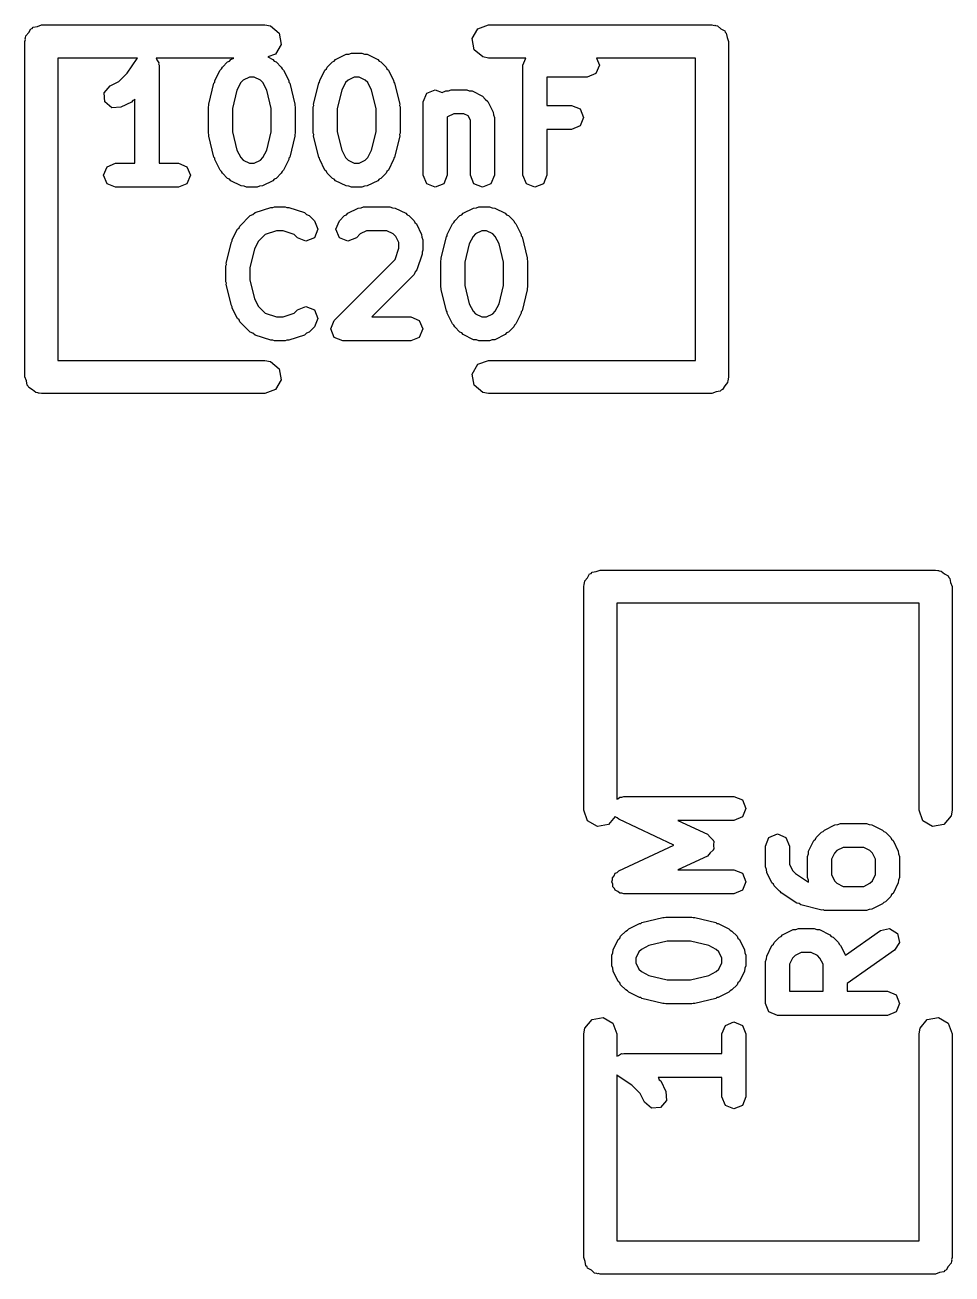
# Model space of a CAD drawing. Extents: x 1.92 to 3.29, y 0.28 to 3.35.
# Drawn here: x 2.2373 to 2.4032, y 0.4523 to 0.6758 of the extents above; entities that cross this region are included whole.
import ezdxf

# ---------------------------------------------------------------- set-up
doc = ezdxf.new("R2010")
doc.units = 0
doc.header["$MEASUREMENT"] = 0
doc.layers.add('BLACK', color=7, linetype='CONTINUOUS')

msp = doc.modelspace()

# ---------------------------------------------------------------- linework, layer by layer
at = {"layer": 'BLACK', "linetype": 'CONTINUOUS'}
for p, q in [((2.23798, 0.674397), (2.23837, 0.675061)), ((2.23837, 0.675061), (2.23862, 0.675152)), ((2.23862, 0.675152), (2.23879, 0.675356)), ((2.23879, 0.675356), (2.23954, 0.67549)), ((2.23954, 0.67549), (2.24026, 0.675752)), ((2.24026, 0.675752), (2.28026, 0.675752)), ((2.28026, 0.675752), (2.28127, 0.675574)), ((2.28127, 0.675574), (2.28282, 0.674276)), ((2.31736, 0.673312), (2.31837, 0.675061)), ((2.31837, 0.675061), (2.32026, 0.675752)), ((2.32026, 0.675752), (2.36026, 0.675752)), ((2.36026, 0.675752), (2.36065, 0.675684)), ((2.36065, 0.675684), (2.36078, 0.675707)), ((2.36078, 0.675707), (2.36089, 0.675642)), ((2.36089, 0.675642), (2.36127, 0.675574)), ((2.36127, 0.675574), (2.36186, 0.675081)), ((2.36186, 0.675081), (2.36253, 0.674697)), ((2.36253, 0.674697), (2.36262, 0.674447)), ((2.23731, 0.672799), (2.23738, 0.673183)), ((2.23731, 0.612799), (2.23731, 0.672799)), ((2.23736, 0.673312), (2.23742, 0.673426)), ((2.23738, 0.673183), (2.23736, 0.673312)), ((2.23742, 0.673426), (2.23749, 0.673809)), ((2.23749, 0.673809), (2.23798, 0.674397)), ((2.28282, 0.674276), (2.28317, 0.672286)), ((2.31771, 0.671323), (2.31736, 0.673312)), ((2.36262, 0.674447), (2.36282, 0.674276)), ((2.36282, 0.674276), (2.36295, 0.67352)), ((2.36295, 0.67352), (2.36322, 0.672799)), ((2.36322, 0.672799), (2.36322, 0.612799)), ((2.28216, 0.670537), (2.28077, 0.67003)), ((2.28317, 0.672286), (2.28216, 0.670537)), ((2.2929, 0.669572), (2.29477, 0.67051)), ((2.29477, 0.67051), (2.29527, 0.670546)), ((2.29527, 0.670546), (2.29573, 0.670737)), ((2.29573, 0.670737), (2.29761, 0.670737)), ((2.29761, 0.670737), (2.29807, 0.670546)), ((2.29807, 0.670546), (2.29857, 0.67051)), ((2.29857, 0.67051), (2.30045, 0.669572)), ((2.31925, 0.670025), (2.31771, 0.671323)), ((2.25746, 0.669846), (2.24322, 0.669846)), ((2.24322, 0.669846), (2.24322, 0.615752)), ((2.2556, 0.667143), (2.25736, 0.66978)), ((2.25736, 0.66978), (2.25746, 0.669846)), ((2.27468, 0.669846), (2.26078, 0.669846)), ((2.26078, 0.669846), (2.26091, 0.669529)), ((2.26091, 0.669529), (2.26126, 0.669009)), ((2.26126, 0.669009), (2.26121, 0.668792)), ((2.26121, 0.668792), (2.2613, 0.668587)), ((2.2613, 0.668587), (2.2613, 0.651037)), ((2.2725, 0.667904), (2.27264, 0.668231)), ((2.27264, 0.668231), (2.27357, 0.669169)), ((2.27357, 0.669169), (2.2739, 0.669305)), ((2.2739, 0.669305), (2.27413, 0.669572)), ((2.27413, 0.669572), (2.27468, 0.669846)), ((2.28077, 0.67003), (2.28168, 0.669572)), ((2.28168, 0.669572), (2.28192, 0.669305)), ((2.28192, 0.669305), (2.28224, 0.669169)), ((2.28224, 0.669169), (2.28318, 0.668231)), ((2.28318, 0.668231), (2.28332, 0.667904)), ((2.29126, 0.667904), (2.2914, 0.668231)), ((2.2914, 0.668231), (2.29234, 0.669169)), ((2.29234, 0.669169), (2.29266, 0.669305)), ((2.29266, 0.669305), (2.2929, 0.669572)), ((2.30045, 0.669572), (2.30068, 0.669305)), ((2.30068, 0.669305), (2.30101, 0.669169)), ((2.30101, 0.669169), (2.30194, 0.668231)), ((2.30194, 0.668231), (2.30208, 0.667904)), ((2.32026, 0.669846), (2.31925, 0.670025)), ((2.32694, 0.669846), (2.32026, 0.669846)), ((2.32642, 0.668587), (2.32694, 0.669846)), ((2.32642, 0.648887), (2.32642, 0.668587)), ((2.3401, 0.668587), (2.33947, 0.667067)), ((2.35731, 0.669846), (2.33958, 0.669846)), ((2.33958, 0.669846), (2.3401, 0.668587)), ((2.35731, 0.615752), (2.35731, 0.669846)), ((2.25412, 0.665664), (2.2556, 0.667143)), ((2.27128, 0.665553), (2.2713, 0.665796)), ((2.2713, 0.665796), (2.27223, 0.667673)), ((2.27223, 0.667673), (2.2725, 0.667904)), ((2.27637, 0.665882), (2.27592, 0.665438)), ((2.27748, 0.666437), (2.27637, 0.665882)), ((2.27834, 0.666437), (2.27748, 0.666437)), ((2.27945, 0.665882), (2.27834, 0.666437)), ((2.27989, 0.665438), (2.27945, 0.665882)), ((2.28332, 0.667904), (2.28358, 0.667673)), ((2.28358, 0.667673), (2.28452, 0.665796)), ((2.28452, 0.665796), (2.28454, 0.665553)), ((2.29004, 0.665553), (2.29006, 0.665796)), ((2.29006, 0.665796), (2.291, 0.667673)), ((2.291, 0.667673), (2.29126, 0.667904)), ((2.29513, 0.665882), (2.29469, 0.665438)), ((2.29624, 0.666437), (2.29513, 0.665882)), ((2.2971, 0.666437), (2.29624, 0.666437)), ((2.29821, 0.665882), (2.2971, 0.666437)), ((2.29866, 0.665438), (2.29821, 0.665882)), ((2.30208, 0.667904), (2.30235, 0.667673)), ((2.30235, 0.667673), (2.30328, 0.665796)), ((2.30328, 0.665796), (2.3033, 0.665553)), ((2.33795, 0.666437), (2.33072, 0.666437)), ((2.33072, 0.666437), (2.33072, 0.661356)), ((2.33947, 0.667067), (2.33795, 0.666437)), ((2.25148, 0.663639), (2.25256, 0.664882)), ((2.2516, 0.661997), (2.25148, 0.663639)), ((2.25256, 0.664882), (2.25412, 0.665664)), ((2.27019, 0.661604), (2.27113, 0.665356)), ((2.27113, 0.665356), (2.27128, 0.665553)), ((2.27525, 0.664085), (2.27443, 0.660818)), ((2.27592, 0.665438), (2.27525, 0.664085)), ((2.28057, 0.664084), (2.27989, 0.665438)), ((2.28139, 0.660818), (2.28057, 0.664084)), ((2.28454, 0.665553), (2.28469, 0.665356)), ((2.28469, 0.665356), (2.28562, 0.661604)), ((2.28896, 0.661604), (2.28989, 0.665356)), ((2.28989, 0.665356), (2.29004, 0.665553)), ((2.29401, 0.664084), (2.29319, 0.660818)), ((2.29469, 0.665438), (2.29401, 0.664084)), ((2.29933, 0.664084), (2.29866, 0.665438)), ((2.30015, 0.660818), (2.29933, 0.664084)), ((2.3033, 0.665553), (2.30345, 0.665356)), ((2.30345, 0.665356), (2.30439, 0.661604)), ((2.30859, 0.662021), (2.30922, 0.663541)), ((2.30922, 0.663541), (2.31074, 0.664171)), ((2.31074, 0.664171), (2.312, 0.663648)), ((2.312, 0.663648), (2.3126, 0.663944)), ((2.3126, 0.663944), (2.31309, 0.663979)), ((2.31309, 0.663979), (2.31356, 0.664171)), ((2.31356, 0.664171), (2.31637, 0.664171)), ((2.31637, 0.664171), (2.31683, 0.663979)), ((2.31683, 0.663979), (2.31733, 0.663944)), ((2.31733, 0.663944), (2.31921, 0.663006)), ((2.25284, 0.660919), (2.2516, 0.661997)), ((2.25636, 0.661974), (2.25448, 0.661036)), ((2.25659, 0.662241), (2.25636, 0.661974)), ((2.25691, 0.662377), (2.25659, 0.662241)), ((2.257, 0.662459), (2.25691, 0.662377)), ((2.257, 0.651037), (2.257, 0.662459)), ((2.27013, 0.661083), (2.27023, 0.661334)), ((2.27023, 0.661334), (2.27019, 0.661604)), ((2.28562, 0.661604), (2.28558, 0.661334)), ((2.28558, 0.661334), (2.28569, 0.661083)), ((2.28889, 0.661083), (2.289, 0.661334)), ((2.289, 0.661334), (2.28896, 0.661604)), ((2.30439, 0.661604), (2.30435, 0.661334)), ((2.30435, 0.661334), (2.30445, 0.661083)), ((2.30859, 0.648887), (2.30859, 0.662021)), ((2.31921, 0.663006), (2.31966, 0.662491)), ((2.31966, 0.662491), (2.32017, 0.662044)), ((2.32017, 0.662044), (2.32111, 0.660168)), ((2.33072, 0.661356), (2.33513, 0.661356)), ((2.33513, 0.661356), (2.33665, 0.660727)), ((2.25448, 0.661036), (2.25284, 0.660919)), ((2.27013, 0.656392), (2.27013, 0.661083)), ((2.27443, 0.660818), (2.27443, 0.656657)), ((2.28139, 0.656657), (2.28139, 0.660818)), ((2.28569, 0.661083), (2.28569, 0.656392)), ((2.28889, 0.656392), (2.28889, 0.661083)), ((2.29319, 0.660818), (2.29319, 0.656657)), ((2.30015, 0.656657), (2.30015, 0.660818)), ((2.30445, 0.661083), (2.30445, 0.656392)), ((2.31295, 0.659316), (2.31289, 0.659254)), ((2.31289, 0.659254), (2.31289, 0.648887)), ((2.31406, 0.659871), (2.31295, 0.659316)), ((2.31586, 0.659871), (2.31406, 0.659871)), ((2.31664, 0.65948), (2.31586, 0.659871)), ((2.31704, 0.658699), (2.31664, 0.65948)), ((2.32111, 0.660168), (2.32114, 0.659669)), ((2.32114, 0.659669), (2.32134, 0.659206)), ((2.32134, 0.659206), (2.32134, 0.648887)), ((2.33665, 0.660727), (2.33728, 0.659206)), ((2.33728, 0.659206), (2.33665, 0.657686)), ((2.31704, 0.648887), (2.31704, 0.658699)), ((2.33513, 0.657056), (2.33072, 0.657056)), ((2.33072, 0.657056), (2.33072, 0.648887)), ((2.33665, 0.657686), (2.33513, 0.657056)), ((2.27023, 0.65614), (2.27013, 0.656392)), ((2.27019, 0.655871), (2.27023, 0.65614)), ((2.27113, 0.652118), (2.27019, 0.655871)), ((2.27443, 0.656657), (2.27525, 0.65339)), ((2.28057, 0.65339), (2.28139, 0.656657)), ((2.28562, 0.655871), (2.28469, 0.652118)), ((2.28569, 0.656392), (2.28558, 0.65614)), ((2.28558, 0.65614), (2.28562, 0.655871)), ((2.289, 0.65614), (2.28889, 0.656392)), ((2.28896, 0.655871), (2.289, 0.65614)), ((2.28989, 0.652118), (2.28896, 0.655871)), ((2.29319, 0.656657), (2.29401, 0.65339)), ((2.29933, 0.65339), (2.30015, 0.656657)), ((2.30439, 0.655871), (2.30345, 0.652118)), ((2.30445, 0.656392), (2.30435, 0.65614)), ((2.30435, 0.65614), (2.30439, 0.655871)), ((2.27525, 0.65339), (2.27592, 0.652037)), ((2.27989, 0.652037), (2.28057, 0.65339)), ((2.29401, 0.65339), (2.29469, 0.652037)), ((2.29866, 0.652037), (2.29933, 0.65339)), ((2.25137, 0.648887), (2.252, 0.650408)), ((2.252, 0.650408), (2.25352, 0.651037)), ((2.25352, 0.651037), (2.257, 0.651037)), ((2.2613, 0.651037), (2.26478, 0.651037)), ((2.26478, 0.651037), (2.2663, 0.650408)), ((2.2663, 0.650408), (2.26693, 0.648887)), ((2.27128, 0.651922), (2.27113, 0.652118)), ((2.2713, 0.651678), (2.27128, 0.651922)), ((2.27223, 0.649802), (2.2713, 0.651678)), ((2.27592, 0.652037), (2.27637, 0.651592)), ((2.27637, 0.651592), (2.27748, 0.651037)), ((2.27748, 0.651037), (2.27834, 0.651037)), ((2.27834, 0.651037), (2.27945, 0.651592)), ((2.27945, 0.651592), (2.27989, 0.652037)), ((2.28452, 0.651678), (2.28358, 0.649802)), ((2.28454, 0.651922), (2.28452, 0.651678)), ((2.28469, 0.652118), (2.28454, 0.651922)), ((2.29004, 0.651922), (2.28989, 0.652118)), ((2.29006, 0.651678), (2.29004, 0.651922)), ((2.291, 0.649802), (2.29006, 0.651678)), ((2.29469, 0.652037), (2.29513, 0.651592)), ((2.29513, 0.651592), (2.29624, 0.651037)), ((2.29624, 0.651037), (2.2971, 0.651037)), ((2.2971, 0.651037), (2.29821, 0.651592)), ((2.29821, 0.651592), (2.29866, 0.652037)), ((2.30328, 0.651678), (2.30235, 0.649802)), ((2.3033, 0.651922), (2.30328, 0.651678)), ((2.30345, 0.652118), (2.3033, 0.651922)), ((2.252, 0.647367), (2.25137, 0.648887)), ((2.26693, 0.648887), (2.2663, 0.647367)), ((2.2725, 0.64957), (2.27223, 0.649802)), ((2.27264, 0.649243), (2.2725, 0.64957)), ((2.27357, 0.648305), (2.27264, 0.649243)), ((2.2739, 0.64817), (2.27357, 0.648305)), ((2.27413, 0.647902), (2.2739, 0.64817)), ((2.27601, 0.646964), (2.27413, 0.647902)), ((2.28168, 0.647902), (2.27981, 0.646964)), ((2.28192, 0.64817), (2.28168, 0.647902)), ((2.28224, 0.648305), (2.28192, 0.64817)), ((2.28318, 0.649243), (2.28224, 0.648305)), ((2.28332, 0.64957), (2.28318, 0.649243)), ((2.28358, 0.649802), (2.28332, 0.64957)), ((2.29126, 0.64957), (2.291, 0.649802)), ((2.2914, 0.649243), (2.29126, 0.64957)), ((2.29234, 0.648305), (2.2914, 0.649243)), ((2.29266, 0.64817), (2.29234, 0.648305)), ((2.2929, 0.647902), (2.29266, 0.64817)), ((2.29477, 0.646964), (2.2929, 0.647902)), ((2.30045, 0.647902), (2.29857, 0.646964)), ((2.30068, 0.64817), (2.30045, 0.647902)), ((2.30101, 0.648305), (2.30068, 0.64817)), ((2.30194, 0.649243), (2.30101, 0.648305)), ((2.30208, 0.64957), (2.30194, 0.649243)), ((2.30235, 0.649802), (2.30208, 0.64957)), ((2.30922, 0.647367), (2.30859, 0.648887)), ((2.31289, 0.648887), (2.31226, 0.647367)), ((2.31766, 0.647367), (2.31704, 0.648887)), ((2.32134, 0.648887), (2.32071, 0.647367)), ((2.32705, 0.647367), (2.32642, 0.648887)), ((2.33072, 0.648887), (2.33009, 0.647367)), ((2.25352, 0.646737), (2.252, 0.647367)), ((2.26478, 0.646737), (2.25352, 0.646737)), ((2.2663, 0.647367), (2.26478, 0.646737)), ((2.27651, 0.646929), (2.27601, 0.646964)), ((2.27697, 0.646737), (2.27651, 0.646929)), ((2.27885, 0.646737), (2.27697, 0.646737)), ((2.27931, 0.646929), (2.27885, 0.646737)), ((2.27981, 0.646964), (2.27931, 0.646929)), ((2.29527, 0.646929), (2.29477, 0.646964)), ((2.29573, 0.646737), (2.29527, 0.646929)), ((2.29761, 0.646737), (2.29573, 0.646737)), ((2.29807, 0.646929), (2.29761, 0.646737)), ((2.29857, 0.646964), (2.29807, 0.646929)), ((2.31074, 0.646737), (2.30922, 0.647367)), ((2.31226, 0.647367), (2.31074, 0.646737)), ((2.31919, 0.646737), (2.31766, 0.647367)), ((2.32071, 0.647367), (2.31919, 0.646737)), ((2.32857, 0.646737), (2.32705, 0.647367)), ((2.33009, 0.647367), (2.32857, 0.646737)), ((2.27576, 0.639793), (2.27764, 0.641669)), ((2.27764, 0.641669), (2.2781, 0.641861)), ((2.2781, 0.641861), (2.27848, 0.642189)), ((2.27848, 0.642189), (2.28129, 0.643127)), ((2.28129, 0.643127), (2.28164, 0.643102)), ((2.28164, 0.643102), (2.28197, 0.643237)), ((2.28197, 0.643237), (2.28385, 0.643237)), ((2.28385, 0.643237), (2.28417, 0.643102)), ((2.28417, 0.643102), (2.28453, 0.643127)), ((2.28453, 0.643127), (2.28734, 0.642189)), ((2.28734, 0.642189), (2.28772, 0.641861)), ((2.28772, 0.641861), (2.28818, 0.641669)), ((2.28818, 0.641669), (2.28912, 0.640731)), ((2.29358, 0.640731), (2.29452, 0.641669)), ((2.29452, 0.641669), (2.29485, 0.641805)), ((2.29485, 0.641805), (2.29508, 0.642072)), ((2.29508, 0.642072), (2.29696, 0.64301)), ((2.29696, 0.64301), (2.29746, 0.643046)), ((2.29746, 0.643046), (2.29792, 0.643237)), ((2.29792, 0.643237), (2.30261, 0.643237)), ((2.30261, 0.643237), (2.30307, 0.643046)), ((2.30307, 0.643046), (2.30357, 0.64301)), ((2.30357, 0.64301), (2.30545, 0.642072)), ((2.30545, 0.642072), (2.30568, 0.641805)), ((2.30568, 0.641805), (2.30601, 0.641669)), ((2.30601, 0.641669), (2.30694, 0.640731)), ((2.31422, 0.640731), (2.31516, 0.641669)), ((2.31516, 0.641669), (2.31549, 0.641805)), ((2.31549, 0.641805), (2.31572, 0.642072)), ((2.31572, 0.642072), (2.3176, 0.64301)), ((2.3176, 0.64301), (2.31809, 0.643046)), ((2.31809, 0.643046), (2.31856, 0.643237)), ((2.31856, 0.643237), (2.32043, 0.643237)), ((2.32043, 0.643237), (2.3209, 0.643046)), ((2.3209, 0.643046), (2.32139, 0.64301)), ((2.32139, 0.64301), (2.32327, 0.642072)), ((2.32327, 0.642072), (2.3235, 0.641805)), ((2.3235, 0.641805), (2.32383, 0.641669)), ((2.32383, 0.641669), (2.32477, 0.640731)), ((2.27442, 0.637358), (2.27536, 0.639235)), ((2.27536, 0.639235), (2.27562, 0.639466)), ((2.27562, 0.639466), (2.27576, 0.639793)), ((2.28912, 0.640731), (2.28975, 0.639211)), ((2.28975, 0.639211), (2.28912, 0.637691)), ((2.29295, 0.639211), (2.29358, 0.640731)), ((2.29358, 0.637691), (2.29295, 0.639211)), ((2.30694, 0.640731), (2.30708, 0.640404)), ((2.30708, 0.640404), (2.30735, 0.640173)), ((2.30735, 0.640173), (2.30828, 0.638296)), ((2.31288, 0.638296), (2.31382, 0.640173)), ((2.31382, 0.640173), (2.31409, 0.640404)), ((2.31409, 0.640404), (2.31422, 0.640731)), ((2.32477, 0.640731), (2.3249, 0.640404)), ((2.3249, 0.640404), (2.32517, 0.640173)), ((2.32517, 0.640173), (2.32611, 0.638296)), ((2.27332, 0.633166), (2.27426, 0.636918)), ((2.27426, 0.636918), (2.2744, 0.637115)), ((2.2744, 0.637115), (2.27442, 0.637358)), ((2.27905, 0.636999), (2.27837, 0.635647)), ((2.28032, 0.63827), (2.27905, 0.636999)), ((2.28232, 0.638937), (2.28032, 0.63827)), ((2.2835, 0.638937), (2.28232, 0.638937)), ((2.2855, 0.63827), (2.2835, 0.638937)), ((2.28608, 0.637691), (2.2855, 0.63827)), ((2.2876, 0.637061), (2.28608, 0.637691)), ((2.28912, 0.637691), (2.2876, 0.637061)), ((2.2951, 0.637061), (2.29358, 0.637691)), ((2.29662, 0.637691), (2.2951, 0.637061)), ((2.29732, 0.638382), (2.29662, 0.637691)), ((2.29843, 0.638937), (2.29732, 0.638382)), ((2.3021, 0.638937), (2.29843, 0.638937)), ((2.30321, 0.638382), (2.3021, 0.638937)), ((2.30366, 0.637938), (2.30321, 0.638382)), ((2.30421, 0.636827), (2.30366, 0.637938)), ((2.30421, 0.635808), (2.30421, 0.636827)), ((2.30828, 0.638296), (2.30832, 0.637797)), ((2.30832, 0.637797), (2.30851, 0.637335)), ((2.30851, 0.637335), (2.30851, 0.635459)), ((2.31178, 0.634104), (2.31272, 0.637856)), ((2.31272, 0.637856), (2.31286, 0.638053)), ((2.31286, 0.638053), (2.31288, 0.638296)), ((2.31751, 0.637938), (2.31683, 0.636584)), ((2.31795, 0.638382), (2.31751, 0.637938)), ((2.31906, 0.638937), (2.31795, 0.638382)), ((2.31993, 0.638937), (2.31906, 0.638937)), ((2.32104, 0.638382), (2.31993, 0.638937)), ((2.32148, 0.637938), (2.32104, 0.638382)), ((2.32216, 0.636584), (2.32148, 0.637938)), ((2.32611, 0.638296), (2.32613, 0.638053)), ((2.32613, 0.638053), (2.32627, 0.637856)), ((2.32627, 0.637856), (2.32721, 0.634104)), ((2.27837, 0.635647), (2.27755, 0.63238)), ((2.30354, 0.633806), (2.30421, 0.635808)), ((2.3084, 0.634779), (2.30746, 0.631965)), ((2.30851, 0.635459), (2.30838, 0.635132)), ((2.30838, 0.635132), (2.3084, 0.634779)), ((2.31683, 0.636584), (2.31602, 0.633318)), ((2.32297, 0.633318), (2.32216, 0.636584)), ((2.27325, 0.632644), (2.27336, 0.632896)), ((2.27325, 0.62983), (2.27325, 0.632644)), ((2.27336, 0.632896), (2.27332, 0.633166)), ((2.27755, 0.63238), (2.27755, 0.630095)), ((2.29265, 0.622908), (2.30354, 0.633806)), ((2.31172, 0.633583), (2.31182, 0.633834)), ((2.31172, 0.628892), (2.31172, 0.633583)), ((2.31182, 0.633834), (2.31178, 0.634104)), ((2.31602, 0.633318), (2.31602, 0.629157)), ((2.32297, 0.629157), (2.32297, 0.633318)), ((2.32721, 0.634104), (2.32717, 0.633834)), ((2.32717, 0.633834), (2.32727, 0.633583)), ((2.32727, 0.633583), (2.32727, 0.628892)), ((2.27755, 0.630095), (2.27837, 0.626828)), ((2.30694, 0.631124), (2.29936, 0.623537)), ((2.30714, 0.631586), (2.30694, 0.631124)), ((2.30746, 0.631965), (2.30714, 0.631586)), ((2.27336, 0.629578), (2.27325, 0.62983)), ((2.27332, 0.629309), (2.27336, 0.629578)), ((2.27426, 0.625556), (2.27332, 0.629309)), ((2.31182, 0.62864), (2.31172, 0.628892)), ((2.31178, 0.628371), (2.31182, 0.62864)), ((2.31272, 0.624618), (2.31178, 0.628371)), ((2.31602, 0.629157), (2.31683, 0.62589)), ((2.32216, 0.62589), (2.32297, 0.629157)), ((2.32721, 0.628371), (2.32627, 0.624618)), ((2.32727, 0.628892), (2.32717, 0.62864)), ((2.32717, 0.62864), (2.32721, 0.628371)), ((2.2744, 0.62536), (2.27426, 0.625556)), ((2.27837, 0.626828), (2.27905, 0.625475)), ((2.31683, 0.62589), (2.31751, 0.624537)), ((2.32148, 0.624537), (2.32216, 0.62589)), ((2.27442, 0.625116), (2.2744, 0.62536)), ((2.27536, 0.62324), (2.27442, 0.625116)), ((2.27905, 0.625475), (2.28032, 0.624205)), ((2.28032, 0.624205), (2.28232, 0.623537)), ((2.28232, 0.623537), (2.2835, 0.623537)), ((2.2835, 0.623537), (2.2855, 0.624205)), ((2.2855, 0.624205), (2.28608, 0.624784)), ((2.28608, 0.624784), (2.2876, 0.625413)), ((2.2876, 0.625413), (2.28912, 0.624784)), ((2.28912, 0.624784), (2.28975, 0.623263)), ((2.29936, 0.623537), (2.30636, 0.623537)), ((2.30636, 0.623537), (2.30788, 0.622908)), ((2.31286, 0.624422), (2.31272, 0.624618)), ((2.31288, 0.624178), (2.31286, 0.624422)), ((2.31382, 0.622302), (2.31288, 0.624178)), ((2.31751, 0.624537), (2.31795, 0.624092)), ((2.31795, 0.624092), (2.31906, 0.623537)), ((2.31906, 0.623537), (2.31993, 0.623537)), ((2.31993, 0.623537), (2.32104, 0.624092)), ((2.32104, 0.624092), (2.32148, 0.624537)), ((2.32611, 0.624178), (2.32517, 0.622302)), ((2.32613, 0.624422), (2.32611, 0.624178)), ((2.32627, 0.624618), (2.32613, 0.624422)), ((2.27562, 0.623008), (2.27536, 0.62324)), ((2.27576, 0.622681), (2.27562, 0.623008)), ((2.27764, 0.620805), (2.27576, 0.622681)), ((2.28912, 0.621743), (2.28818, 0.620805)), ((2.28975, 0.623263), (2.28912, 0.621743)), ((2.29202, 0.621387), (2.29265, 0.622908)), ((2.29265, 0.619867), (2.29202, 0.621387)), ((2.30788, 0.622908), (2.30851, 0.621387)), ((2.30851, 0.621387), (2.30788, 0.619867)), ((2.31409, 0.62207), (2.31382, 0.622302)), ((2.31422, 0.621743), (2.31409, 0.62207)), ((2.31516, 0.620805), (2.31422, 0.621743)), ((2.32477, 0.621743), (2.32383, 0.620805)), ((2.3249, 0.62207), (2.32477, 0.621743)), ((2.32517, 0.622302), (2.3249, 0.62207)), ((2.2781, 0.620614), (2.27764, 0.620805)), ((2.27848, 0.620286), (2.2781, 0.620614)), ((2.28129, 0.619348), (2.27848, 0.620286)), ((2.28164, 0.619373), (2.28129, 0.619348)), ((2.28197, 0.619237), (2.28164, 0.619373)), ((2.28385, 0.619237), (2.28197, 0.619237)), ((2.28417, 0.619373), (2.28385, 0.619237)), ((2.28453, 0.619348), (2.28417, 0.619373)), ((2.28734, 0.620286), (2.28453, 0.619348)), ((2.28772, 0.620614), (2.28734, 0.620286)), ((2.28818, 0.620805), (2.28772, 0.620614)), ((2.29417, 0.619237), (2.29265, 0.619867)), ((2.30636, 0.619237), (2.29417, 0.619237)), ((2.30788, 0.619867), (2.30636, 0.619237)), ((2.31549, 0.62067), (2.31516, 0.620805)), ((2.31572, 0.620402), (2.31549, 0.62067)), ((2.3176, 0.619464), (2.31572, 0.620402)), ((2.31809, 0.619429), (2.3176, 0.619464)), ((2.31856, 0.619237), (2.31809, 0.619429)), ((2.32043, 0.619237), (2.31856, 0.619237)), ((2.3209, 0.619429), (2.32043, 0.619237)), ((2.32139, 0.619464), (2.3209, 0.619429)), ((2.32327, 0.620402), (2.32139, 0.619464)), ((2.3235, 0.62067), (2.32327, 0.620402)), ((2.32383, 0.620805), (2.3235, 0.62067)), ((2.24322, 0.615752), (2.28026, 0.615752)), ((2.28026, 0.615752), (2.28127, 0.615574)), ((2.28127, 0.615574), (2.28282, 0.614276)), ((2.31736, 0.613312), (2.31837, 0.615061)), ((2.31837, 0.615061), (2.32026, 0.615752)), ((2.32026, 0.615752), (2.35731, 0.615752)), ((2.23757, 0.612078), (2.23731, 0.612799)), ((2.28317, 0.612286), (2.28216, 0.610537)), ((2.28282, 0.614276), (2.28317, 0.612286)), ((2.31771, 0.611323), (2.31736, 0.613312)), ((2.36311, 0.612173), (2.36304, 0.611789)), ((2.36317, 0.612286), (2.36311, 0.612173)), ((2.36322, 0.612799), (2.36315, 0.612416)), ((2.36315, 0.612416), (2.36317, 0.612286)), ((2.23771, 0.611323), (2.23757, 0.612078)), ((2.23791, 0.611152), (2.23771, 0.611323)), ((2.238, 0.610901), (2.23791, 0.611152)), ((2.23867, 0.610518), (2.238, 0.610901)), ((2.23925, 0.610025), (2.23867, 0.610518)), ((2.23964, 0.609957), (2.23925, 0.610025)), ((2.23975, 0.609891), (2.23964, 0.609957)), ((2.23988, 0.609914), (2.23975, 0.609891)), ((2.24026, 0.609846), (2.23988, 0.609914)), ((2.28216, 0.610537), (2.28026, 0.609846)), ((2.31925, 0.610025), (2.31771, 0.611323)), ((2.32026, 0.609846), (2.31925, 0.610025)), ((2.36098, 0.610109), (2.36026, 0.609846)), ((2.36174, 0.610242), (2.36098, 0.610109)), ((2.36191, 0.610446), (2.36174, 0.610242)), ((2.36216, 0.610537), (2.36191, 0.610446)), ((2.36255, 0.611202), (2.36216, 0.610537)), ((2.36304, 0.611789), (2.36255, 0.611202)), ((2.28026, 0.609846), (2.24026, 0.609846)), ((2.36026, 0.609846), (2.32026, 0.609846)), ((2.33749, 0.576309), (2.33798, 0.576897)), ((2.33798, 0.576897), (2.33837, 0.577561)), ((2.33837, 0.577561), (2.33862, 0.577652)), ((2.33862, 0.577652), (2.33879, 0.577856)), ((2.33879, 0.577856), (2.33954, 0.57799)), ((2.33954, 0.57799), (2.34026, 0.578252)), ((2.34026, 0.578252), (2.40026, 0.578252)), ((2.40026, 0.578252), (2.40065, 0.578184)), ((2.40065, 0.578184), (2.40078, 0.578207)), ((2.40078, 0.578207), (2.40089, 0.578142)), ((2.40089, 0.578142), (2.40127, 0.578074)), ((2.40127, 0.578074), (2.40186, 0.577581)), ((2.40186, 0.577581), (2.40253, 0.577197)), ((2.40253, 0.577197), (2.40262, 0.576947)), ((2.40262, 0.576947), (2.40282, 0.576776)), ((2.40282, 0.576776), (2.40295, 0.57602)), ((2.33731, 0.575299), (2.33738, 0.575683)), ((2.33731, 0.535299), (2.33731, 0.575299)), ((2.33736, 0.575812), (2.33742, 0.575926)), ((2.33738, 0.575683), (2.33736, 0.575812)), ((2.33742, 0.575926), (2.33749, 0.576309)), ((2.40295, 0.57602), (2.40322, 0.575299)), ((2.40322, 0.575299), (2.40322, 0.535299)), ((2.39731, 0.572346), (2.34322, 0.572346)), ((2.34322, 0.572346), (2.34322, 0.537256)), ((2.39731, 0.535299), (2.39731, 0.572346)), ((2.34322, 0.537256), (2.34339, 0.537329)), ((2.34339, 0.537329), (2.34374, 0.537648)), ((2.34374, 0.537648), (2.34412, 0.537632)), ((2.34412, 0.537632), (2.34448, 0.537778)), ((2.34448, 0.537778), (2.36418, 0.537778)), ((2.36418, 0.537778), (2.3657, 0.537148)), ((2.3657, 0.537148), (2.36633, 0.535628)), ((2.338, 0.533401), (2.33731, 0.535299)), ((2.34293, 0.534163), (2.34174, 0.532742)), ((2.34296, 0.534107), (2.34293, 0.534163)), ((2.34331, 0.533961), (2.34296, 0.534107)), ((2.34357, 0.533679), (2.34331, 0.533961)), ((2.3657, 0.534107), (2.36418, 0.533478)), ((2.36633, 0.535628), (2.3657, 0.534107)), ((2.398, 0.533401), (2.39731, 0.535299)), ((2.40304, 0.534289), (2.40174, 0.532742)), ((2.40322, 0.535299), (2.40304, 0.534289)), ((2.33975, 0.532391), (2.338, 0.533401)), ((2.34174, 0.532742), (2.33975, 0.532391)), ((2.35346, 0.529061), (2.34357, 0.533679)), ((2.36418, 0.533478), (2.35417, 0.533478)), ((2.35417, 0.533478), (2.35946, 0.531009)), ((2.38016, 0.531495), (2.3804, 0.531763)), ((2.3804, 0.531763), (2.38227, 0.532701)), ((2.38227, 0.532701), (2.38277, 0.532736)), ((2.38277, 0.532736), (2.38323, 0.532928)), ((2.38323, 0.532928), (2.38792, 0.532928)), ((2.38792, 0.532928), (2.38839, 0.532736)), ((2.38839, 0.532736), (2.38888, 0.532701)), ((2.38888, 0.532701), (2.39076, 0.531763)), ((2.39076, 0.531763), (2.39099, 0.531495)), ((2.39975, 0.532391), (2.398, 0.533401)), ((2.40174, 0.532742), (2.39975, 0.532391)), ((2.35946, 0.531009), (2.35995, 0.530467)), ((2.35995, 0.530467), (2.3605, 0.52997)), ((2.3605, 0.52997), (2.3605, 0.52987)), ((2.3605, 0.52987), (2.36057, 0.529796)), ((2.36057, 0.529796), (2.36054, 0.529061)), ((2.36983, 0.528902), (2.37046, 0.530422)), ((2.37046, 0.530422), (2.37198, 0.531052)), ((2.37198, 0.531052), (2.3735, 0.530422)), ((2.3735, 0.530422), (2.37413, 0.528902)), ((2.37756, 0.527987), (2.3785, 0.529863)), ((2.3785, 0.529863), (2.37876, 0.530095)), ((2.37876, 0.530095), (2.3789, 0.530422)), ((2.3789, 0.530422), (2.37984, 0.53136)), ((2.37984, 0.53136), (2.38016, 0.531495)), ((2.39099, 0.531495), (2.39132, 0.53136)), ((2.39132, 0.53136), (2.39226, 0.530422)), ((2.39226, 0.530422), (2.39239, 0.530095)), ((2.39239, 0.530095), (2.39266, 0.529863)), ((2.39266, 0.529863), (2.3936, 0.527987)), ((2.34357, 0.524443), (2.35346, 0.529061)), ((2.35995, 0.527655), (2.35946, 0.527113)), ((2.3605, 0.528152), (2.35995, 0.527655)), ((2.36057, 0.528326), (2.3605, 0.528252)), ((2.3605, 0.528252), (2.3605, 0.528152)), ((2.36054, 0.529061), (2.36057, 0.528326)), ((2.36983, 0.525149), (2.36983, 0.528902)), ((2.37413, 0.528902), (2.37413, 0.525657)), ((2.37733, 0.527025), (2.37752, 0.527488)), ((2.37752, 0.527488), (2.37756, 0.527987)), ((2.38219, 0.527628), (2.38163, 0.526518)), ((2.38263, 0.528073), (2.38219, 0.527628)), ((2.38374, 0.528628), (2.38263, 0.528073)), ((2.38742, 0.528628), (2.38374, 0.528628)), ((2.38853, 0.528073), (2.38742, 0.528628)), ((2.38897, 0.527628), (2.38853, 0.528073)), ((2.38953, 0.526518), (2.38897, 0.527628)), ((2.3936, 0.527987), (2.39363, 0.527488)), ((2.39363, 0.527488), (2.39383, 0.527025)), ((2.35946, 0.527113), (2.35417, 0.524644)), ((2.37002, 0.524687), (2.36983, 0.525149)), ((2.37413, 0.525657), (2.37468, 0.524547)), ((2.37733, 0.523273), (2.37733, 0.527025)), ((2.38163, 0.526518), (2.38163, 0.523781)), ((2.38953, 0.523781), (2.38953, 0.526518)), ((2.39383, 0.527025), (2.39383, 0.523273)), ((2.34233, 0.522494), (2.34247, 0.522847)), ((2.34246, 0.523229), (2.34277, 0.523578)), ((2.34247, 0.522847), (2.34246, 0.523229)), ((2.34277, 0.523578), (2.34296, 0.524015)), ((2.34296, 0.524015), (2.34331, 0.524161)), ((2.34331, 0.524161), (2.34357, 0.524443)), ((2.35417, 0.524644), (2.36418, 0.524644)), ((2.36418, 0.524644), (2.3657, 0.524015)), ((2.3657, 0.524015), (2.36633, 0.522494)), ((2.37005, 0.524188), (2.37002, 0.524687)), ((2.37099, 0.522311), (2.37005, 0.524188)), ((2.37468, 0.524547), (2.37522, 0.524006)), ((2.37522, 0.524006), (2.37755, 0.522455)), ((2.37752, 0.522811), (2.37733, 0.523273)), ((2.37755, 0.522455), (2.37752, 0.522811)), ((2.38163, 0.523781), (2.38219, 0.52267)), ((2.38897, 0.52267), (2.38953, 0.523781)), ((2.39363, 0.522811), (2.3936, 0.522311)), ((2.39383, 0.523273), (2.39363, 0.522811)), ((2.34251, 0.522058), (2.34233, 0.522494)), ((2.34253, 0.521585), (2.34251, 0.522058)), ((2.34281, 0.521327), (2.34253, 0.521585)), ((2.34296, 0.520974), (2.34281, 0.521327)), ((2.34339, 0.520793), (2.34296, 0.520974)), ((2.34374, 0.520474), (2.34339, 0.520793)), ((2.3657, 0.520974), (2.36418, 0.520344)), ((2.36633, 0.522494), (2.3657, 0.520974)), ((2.37126, 0.52208), (2.37099, 0.522311)), ((2.37139, 0.521753), (2.37126, 0.52208)), ((2.37233, 0.520815), (2.37139, 0.521753)), ((2.37254, 0.52073), (2.37233, 0.520815)), ((2.37266, 0.520546), (2.37254, 0.52073)), ((2.37547, 0.51867), (2.37266, 0.520546)), ((2.38219, 0.52267), (2.38263, 0.522226)), ((2.38263, 0.522226), (2.38374, 0.521671)), ((2.38374, 0.521671), (2.38742, 0.521671)), ((2.38742, 0.521671), (2.38853, 0.522226)), ((2.38853, 0.522226), (2.38897, 0.52267)), ((2.3936, 0.522311), (2.39266, 0.520435)), ((2.34412, 0.520491), (2.34374, 0.520474)), ((2.34448, 0.520344), (2.34412, 0.520491)), ((2.36418, 0.520344), (2.34448, 0.520344)), ((2.37584, 0.518597), (2.37547, 0.51867)), ((2.37614, 0.518373), (2.37584, 0.518597)), ((2.3799, 0.517435), (2.37614, 0.518373)), ((2.39076, 0.518536), (2.38888, 0.517598)), ((2.39099, 0.518803), (2.39076, 0.518536)), ((2.39132, 0.518938), (2.39099, 0.518803)), ((2.39226, 0.519877), (2.39132, 0.518938)), ((2.39239, 0.520203), (2.39226, 0.519877)), ((2.39266, 0.520435), (2.39239, 0.520203)), ((2.34771, 0.515199), (2.35146, 0.516137)), ((2.35146, 0.516137), (2.35173, 0.516097)), ((2.35173, 0.516097), (2.35198, 0.516202)), ((2.35198, 0.516202), (2.35667, 0.516202)), ((2.35667, 0.516202), (2.35692, 0.516097)), ((2.35692, 0.516097), (2.35719, 0.516137)), ((2.35719, 0.516137), (2.36094, 0.515199)), ((2.38017, 0.517475), (2.3799, 0.517435)), ((2.38042, 0.517371), (2.38017, 0.517475)), ((2.38792, 0.517371), (2.38042, 0.517371)), ((2.38839, 0.517562), (2.38792, 0.517371)), ((2.38888, 0.517598), (2.38839, 0.517562)), ((2.34516, 0.513831), (2.34539, 0.514098)), ((2.34539, 0.514098), (2.34727, 0.515036)), ((2.34727, 0.515036), (2.34751, 0.515054)), ((2.34751, 0.515054), (2.34771, 0.515199)), ((2.36094, 0.515199), (2.36114, 0.515054)), ((2.36114, 0.515054), (2.36138, 0.515036)), ((2.36138, 0.515036), (2.36326, 0.514098)), ((2.36326, 0.514098), (2.36349, 0.513831)), ((2.37289, 0.513001), (2.37477, 0.513939)), ((2.37477, 0.513939), (2.37527, 0.513974)), ((2.37527, 0.513974), (2.37573, 0.514166)), ((2.37573, 0.514166), (2.37854, 0.514166)), ((2.37854, 0.514166), (2.379, 0.513974)), ((2.379, 0.513974), (2.3795, 0.513939)), ((2.3795, 0.513939), (2.38138, 0.513001)), ((2.39044, 0.513777), (2.39205, 0.514133)), ((2.39205, 0.514133), (2.39344, 0.513249)), ((2.34255, 0.510323), (2.34349, 0.512199)), ((2.34349, 0.512199), (2.34376, 0.512431)), ((2.34376, 0.512431), (2.34389, 0.512758)), ((2.34389, 0.512758), (2.34483, 0.513696)), ((2.34483, 0.513696), (2.34516, 0.513831)), ((2.35225, 0.511902), (2.34898, 0.511085)), ((2.35641, 0.511902), (2.35225, 0.511902)), ((2.35967, 0.511085), (2.35641, 0.511902)), ((2.36349, 0.513831), (2.36382, 0.513696)), ((2.36382, 0.513696), (2.36476, 0.512758)), ((2.36476, 0.512758), (2.36489, 0.512431)), ((2.36489, 0.512431), (2.36516, 0.512199)), ((2.36516, 0.512199), (2.3661, 0.510323)), ((2.37126, 0.511333), (2.37139, 0.51166)), ((2.37139, 0.51166), (2.37233, 0.512598)), ((2.37233, 0.512598), (2.37266, 0.512733)), ((2.37266, 0.512733), (2.37289, 0.513001)), ((2.38138, 0.513001), (2.38161, 0.512733)), ((2.38161, 0.512733), (2.38194, 0.512598)), ((2.38194, 0.512598), (2.38288, 0.51166)), ((2.38288, 0.51166), (2.38301, 0.511333)), ((2.38415, 0.509369), (2.39044, 0.513777)), ((2.39379, 0.511642), (2.39291, 0.510255)), ((2.39344, 0.513249), (2.39379, 0.511642)), ((2.34233, 0.509361), (2.34252, 0.509823)), ((2.34252, 0.509823), (2.34255, 0.510323)), ((2.34718, 0.509964), (2.34663, 0.508854)), ((2.34763, 0.510408), (2.34718, 0.509964)), ((2.34898, 0.511085), (2.34763, 0.510408)), ((2.36103, 0.510408), (2.35967, 0.511085)), ((2.36147, 0.509964), (2.36103, 0.510408)), ((2.36203, 0.508854), (2.36147, 0.509964)), ((2.3661, 0.510323), (2.36613, 0.509823)), ((2.36613, 0.509823), (2.36633, 0.509361)), ((2.37005, 0.509225), (2.37099, 0.511101)), ((2.37099, 0.511101), (2.37126, 0.511333)), ((2.37624, 0.509866), (2.37513, 0.509311)), ((2.37803, 0.509866), (2.37624, 0.509866)), ((2.37914, 0.509311), (2.37803, 0.509866)), ((2.38301, 0.511333), (2.38328, 0.511101)), ((2.38328, 0.511101), (2.38415, 0.509369)), ((2.39291, 0.510255), (2.38444, 0.50433)), ((2.34233, 0.507485), (2.34233, 0.509361)), ((2.34252, 0.507023), (2.34233, 0.507485)), ((2.34663, 0.508854), (2.34663, 0.507992)), ((2.34663, 0.507992), (2.34718, 0.506882)), ((2.36147, 0.506882), (2.36203, 0.507992)), ((2.36203, 0.507992), (2.36203, 0.508854)), ((2.36633, 0.507485), (2.36613, 0.507023)), ((2.36633, 0.509361), (2.36633, 0.507485)), ((2.36983, 0.508263), (2.37002, 0.508726)), ((2.36983, 0.500759), (2.36983, 0.508263)), ((2.37002, 0.508726), (2.37005, 0.509225)), ((2.37468, 0.508866), (2.37413, 0.507756)), ((2.37413, 0.507756), (2.37413, 0.502909)), ((2.37513, 0.509311), (2.37468, 0.508866)), ((2.37959, 0.508866), (2.37914, 0.509311)), ((2.38014, 0.507756), (2.37959, 0.508866)), ((2.38014, 0.502909), (2.38014, 0.507756)), ((2.34255, 0.506523), (2.34252, 0.507023)), ((2.34349, 0.504647), (2.34255, 0.506523)), ((2.34718, 0.506882), (2.34763, 0.506438)), ((2.34763, 0.506438), (2.34898, 0.505761)), ((2.34898, 0.505761), (2.35225, 0.504944)), ((2.35225, 0.504944), (2.35641, 0.504944)), ((2.35641, 0.504944), (2.35967, 0.505761)), ((2.35967, 0.505761), (2.36103, 0.506438)), ((2.36103, 0.506438), (2.36147, 0.506882)), ((2.3661, 0.506523), (2.36516, 0.504647)), ((2.36613, 0.507023), (2.3661, 0.506523)), ((2.34376, 0.504415), (2.34349, 0.504647)), ((2.34389, 0.504088), (2.34376, 0.504415)), ((2.34483, 0.50315), (2.34389, 0.504088)), ((2.34516, 0.503015), (2.34483, 0.50315)), ((2.34539, 0.502748), (2.34516, 0.503015)), ((2.34727, 0.50181), (2.34539, 0.502748)), ((2.36326, 0.502748), (2.36138, 0.501809)), ((2.36349, 0.503015), (2.36326, 0.502748)), ((2.36382, 0.50315), (2.36349, 0.503015)), ((2.36476, 0.504088), (2.36382, 0.50315)), ((2.36489, 0.504415), (2.36476, 0.504088)), ((2.36516, 0.504647), (2.36489, 0.504415)), ((2.37413, 0.502909), (2.38014, 0.502909)), ((2.38444, 0.50433), (2.38444, 0.502909)), ((2.38444, 0.502909), (2.39168, 0.502909)), ((2.39168, 0.502909), (2.3932, 0.502279)), ((2.34751, 0.501792), (2.34727, 0.50181)), ((2.34771, 0.501647), (2.34751, 0.501792)), ((2.35146, 0.500709), (2.34771, 0.501647)), ((2.35173, 0.500749), (2.35146, 0.500709)), ((2.35198, 0.500644), (2.35173, 0.500749)), ((2.35667, 0.500644), (2.35198, 0.500644)), ((2.35692, 0.500749), (2.35667, 0.500644)), ((2.35719, 0.500709), (2.35692, 0.500749)), ((2.36094, 0.501647), (2.35719, 0.500709)), ((2.36114, 0.501792), (2.36094, 0.501647)), ((2.36138, 0.501809), (2.36114, 0.501792)), ((2.37046, 0.499238), (2.36983, 0.500759)), ((2.3932, 0.502279), (2.39383, 0.500759)), ((2.39383, 0.500759), (2.3932, 0.499238)), ((2.33879, 0.497856), (2.34078, 0.498207)), ((2.34078, 0.498207), (2.34253, 0.497197)), ((2.37198, 0.498609), (2.37046, 0.499238)), ((2.39168, 0.498609), (2.37198, 0.498609)), ((2.3932, 0.499238), (2.39168, 0.498609)), ((2.39879, 0.497856), (2.40078, 0.498207)), ((2.40078, 0.498207), (2.40253, 0.497197)), ((2.33731, 0.495299), (2.33749, 0.496309)), ((2.33749, 0.496309), (2.33879, 0.497856)), ((2.34253, 0.497197), (2.34322, 0.495299)), ((2.36203, 0.49529), (2.36266, 0.49681)), ((2.36266, 0.49681), (2.36418, 0.49744)), ((2.36418, 0.49744), (2.3657, 0.49681)), ((2.3657, 0.49681), (2.36633, 0.49529)), ((2.39731, 0.495299), (2.39749, 0.496309)), ((2.39749, 0.496309), (2.39879, 0.497856)), ((2.40253, 0.497197), (2.40322, 0.495299)), ((2.33731, 0.455299), (2.33731, 0.495299)), ((2.34322, 0.495299), (2.34322, 0.49129)), ((2.36203, 0.491811), (2.36203, 0.49529)), ((2.36633, 0.49529), (2.36633, 0.484033)), ((2.39731, 0.458252), (2.39731, 0.495299)), ((2.40322, 0.495299), (2.40322, 0.455299)), ((2.34353, 0.491421), (2.34405, 0.491769)), ((2.34405, 0.491769), (2.34427, 0.491726)), ((2.34427, 0.491726), (2.34448, 0.491811)), ((2.34448, 0.491811), (2.36203, 0.491811)), ((2.34322, 0.49129), (2.34353, 0.491421)), ((2.34328, 0.487872), (2.34322, 0.487972)), ((2.34322, 0.487972), (2.34322, 0.458252)), ((2.34592, 0.486114), (2.34328, 0.487872)), ((2.36203, 0.487511), (2.3506, 0.487511)), ((2.3506, 0.487511), (2.35069, 0.487429)), ((2.35069, 0.487429), (2.35082, 0.487102)), ((2.35082, 0.487102), (2.35109, 0.48687)), ((2.36203, 0.484033), (2.36203, 0.487511)), ((2.3474, 0.484635), (2.34592, 0.486114)), ((2.35109, 0.48687), (2.35203, 0.484994)), ((2.35203, 0.484994), (2.35214, 0.483353)), ((2.34818, 0.483071), (2.3474, 0.484635)), ((2.34942, 0.481993), (2.34818, 0.483071)), ((2.35214, 0.483353), (2.35107, 0.48211)), ((2.36266, 0.482512), (2.36203, 0.484033)), ((2.36633, 0.484033), (2.3657, 0.482512)), ((2.35107, 0.48211), (2.34942, 0.481993)), ((2.36418, 0.481883), (2.36266, 0.482512)), ((2.3657, 0.482512), (2.36418, 0.481883)), ((2.34322, 0.458252), (2.39731, 0.458252)), ((2.33757, 0.454578), (2.33731, 0.455299)), ((2.33771, 0.453823), (2.33757, 0.454578)), ((2.33791, 0.453652), (2.33771, 0.453823)), ((2.338, 0.453401), (2.33791, 0.453652)), ((2.40255, 0.453702), (2.40216, 0.453037)), ((2.40304, 0.454289), (2.40255, 0.453702)), ((2.40311, 0.454673), (2.40304, 0.454289)), ((2.40317, 0.454786), (2.40311, 0.454673)), ((2.40322, 0.455299), (2.40315, 0.454916)), ((2.40315, 0.454916), (2.40317, 0.454786)), ((2.33867, 0.453018), (2.338, 0.453401)), ((2.33925, 0.452525), (2.33867, 0.453018)), ((2.33964, 0.452457), (2.33925, 0.452525)), ((2.33975, 0.452391), (2.33964, 0.452457)), ((2.33988, 0.452414), (2.33975, 0.452391)), ((2.34026, 0.452346), (2.33988, 0.452414)), ((2.40026, 0.452346), (2.34026, 0.452346)), ((2.40098, 0.452609), (2.40026, 0.452346)), ((2.40174, 0.452742), (2.40098, 0.452609)), ((2.40191, 0.452946), (2.40174, 0.452742)), ((2.40216, 0.453037), (2.40191, 0.452946))]:
    msp.add_line(p, q, dxfattribs=at)

doc.saveas('drawing.dxf')
